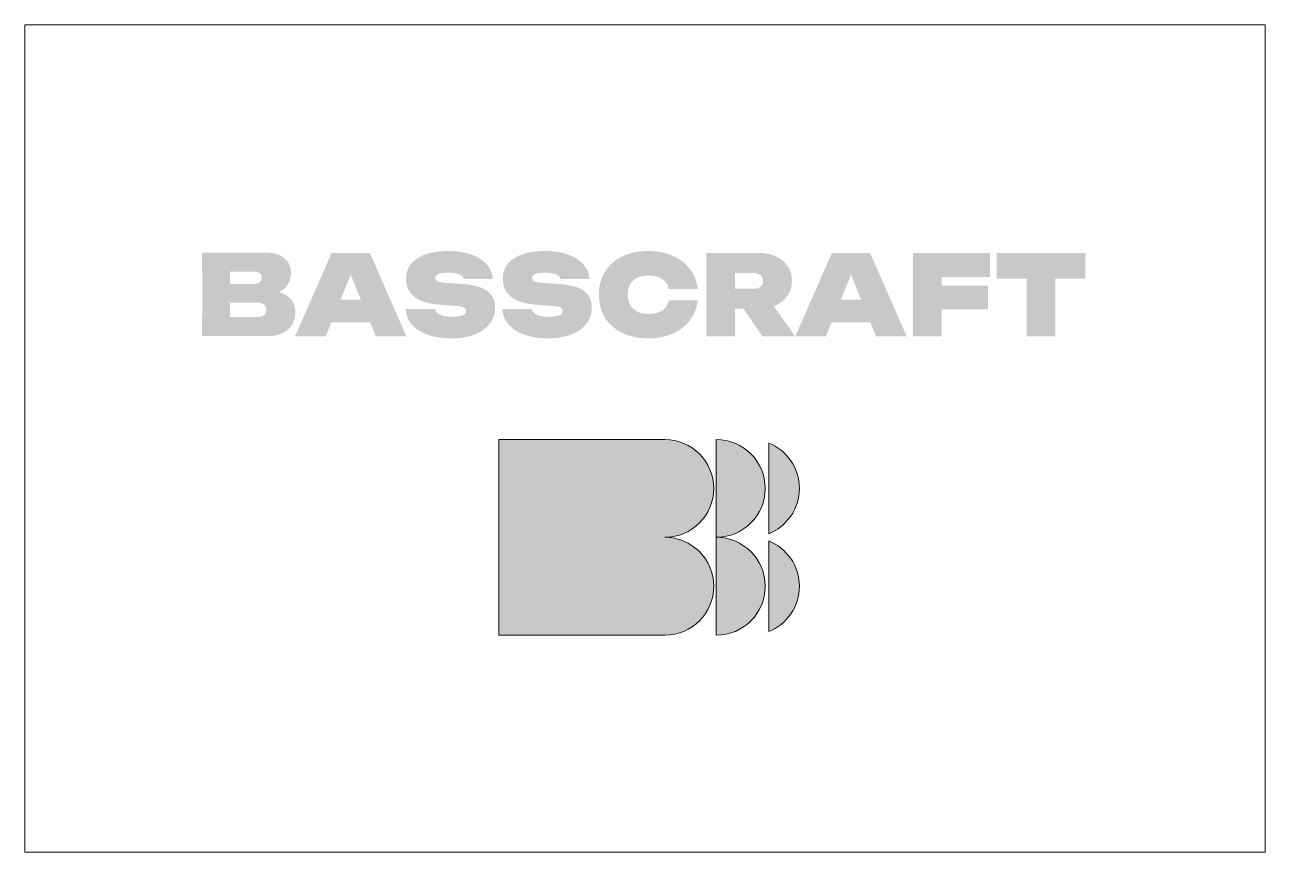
# Paper-space layout 'Layout1' of a CAD drawing. Header units: millimetres. Extents: x 0 to 254, y 0 to 169.
# The model-space entities are those that its viewports show. They can reach past a viewport. Long polylines and large blocks are cut down to what shows.
import ezdxf

# ---------------------------------------------------------------- set-up
doc = ezdxf.new("R2010")
doc.units = ezdxf.units.MM

msp = doc.modelspace()

# ---------------------------------------------------------------- hatches: boundary and pattern name
at = {"true_color": 0x000000, "transparency": 33554687}
h = msp.add_hatch(color=18, dxfattribs=at)
edge = h.paths.add_edge_path(flags=0)
edge.add_spline(control_points=[(826.72, 114.63), (827, 114.55), (827.26, 114.46), (827.5, 114.36), (828.36, 114), (829.01, 113.49), (829.44, 112.85), (829.88, 112.2), (830.09, 111.43), (830.09, 110.54), (830.09, 109.61), (829.88, 108.78), (829.47, 108.03), (829.05, 107.29), (828.42, 106.71), (827.57, 106.28), (826.72, 105.86), (825.65, 105.65), (824.38, 105.65), (824.38, 105.65), (810.97, 105.65), (810.97, 105.65), (810.97, 105.65), (811.08, 114.41), (811.08, 114.41), (811.08, 114.41), (810.97, 122.72), (810.97, 122.72), (810.97, 122.72), (824.13, 122.72), (824.13, 122.72), (825.71, 122.72), (826.95, 122.35), (827.84, 121.61), (828.74, 120.88), (829.19, 119.86), (829.19, 118.55), (829.19, 117.81), (829.02, 117.11), (828.69, 116.46), (828.35, 115.8), (827.81, 115.25), (827.06, 114.81), (826.96, 114.74), (826.84, 114.69), (826.72, 114.63)], knot_values=[0, 0, 0, 0, 1, 1, 1, 2, 2, 2, 3, 3, 3, 4, 4, 4, 5, 5, 5, 6, 6, 6, 7, 7, 7, 8, 8, 8, 9, 9, 9, 10, 10, 10, 11, 11, 11, 12, 12, 12, 13, 13, 13, 14, 14, 14, 15, 15, 15, 15], degree=3, periodic=1)
edge = h.paths.add_edge_path(flags=0)
edge.add_spline(control_points=[(816.74, 116.32), (816.74, 116.32), (821.83, 116.32), (821.83, 116.32), (822.23, 116.32), (822.56, 116.44), (822.82, 116.68), (823.09, 116.93), (823.22, 117.24), (823.22, 117.62), (823.22, 117.97), (823.1, 118.25), (822.86, 118.48), (822.62, 118.71), (822.27, 118.82), (821.83, 118.82), (821.83, 118.82), (816.72, 118.82), (816.72, 118.82), (816.72, 118.82), (816.74, 116.32), (816.74, 116.32)], knot_values=[0, 0, 0, 0, 1, 1, 1, 2, 2, 2, 3, 3, 3, 4, 4, 4, 5, 5, 5, 6, 6, 6, 7, 7, 7, 7], degree=3, periodic=1)
edge = h.paths.add_edge_path(flags=0)
edge.add_spline(control_points=[(816.72, 109.54), (816.72, 109.54), (822.51, 109.54), (822.51, 109.54), (823.01, 109.54), (823.41, 109.67), (823.7, 109.94), (823.99, 110.2), (824.13, 110.56), (824.13, 111.02), (824.13, 111.43), (823.99, 111.78), (823.71, 112.06), (823.43, 112.35), (823.01, 112.5), (822.47, 112.5), (822.47, 112.5), (816.74, 112.5), (816.74, 112.5), (816.74, 112.5), (816.72, 109.54), (816.72, 109.54)], knot_values=[0, 0, 0, 0, 1, 1, 1, 2, 2, 2, 3, 3, 3, 4, 4, 4, 5, 5, 5, 6, 6, 6, 7, 7, 7, 7], degree=3, periodic=1)
h = msp.add_hatch(color=18, dxfattribs=at)
h.paths.add_polyline_path([(837.47, 108.45), (836.3, 105.58), (830.04, 105.58), (837.53, 122.65), (845.36, 122.65), (852.85, 105.58), (846.59, 105.58), (845.42, 108.45)], flags=0)
h.paths.add_polyline_path([(843.52, 113.11), (841.44, 118.21), (839.37, 113.11)], flags=0)
h = msp.add_hatch(color=18, dxfattribs=at)
edge = h.paths.add_edge_path(flags=0)
edge.add_spline(control_points=[(852.71, 111.2), (852.71, 111.2), (858.67, 111.2), (858.67, 111.2), (858.73, 110.87), (858.91, 110.58), (859.2, 110.35), (859.49, 110.11), (859.88, 109.93), (860.38, 109.8), (860.88, 109.67), (861.48, 109.61), (862.18, 109.61), (863.09, 109.61), (863.8, 109.7), (864.31, 109.88), (864.82, 110.06), (865.07, 110.36), (865.07, 110.77), (865.07, 111.04), (864.93, 111.27), (864.64, 111.46), (864.35, 111.65), (863.76, 111.78), (862.86, 111.84), (862.86, 111.84), (860.04, 112.02), (860.04, 112.02), (857.48, 112.19), (855.62, 112.73), (854.49, 113.66), (853.35, 114.58), (852.78, 115.81), (852.78, 117.32), (852.78, 118.6), (853.14, 119.66), (853.87, 120.51), (854.6, 121.36), (855.62, 122), (856.93, 122.42), (858.25, 122.85), (859.78, 123.06), (861.54, 123.06), (863.26, 123.06), (864.78, 122.82), (866.11, 122.34), (867.43, 121.86), (868.49, 121.19), (869.27, 120.33), (870.05, 119.46), (870.48, 118.45), (870.56, 117.3), (870.56, 117.3), (864.59, 117.3), (864.59, 117.3), (864.55, 117.57), (864.4, 117.81), (864.15, 118.01), (863.9, 118.2), (863.54, 118.36), (863.09, 118.46), (862.63, 118.57), (862.08, 118.62), (861.43, 118.62), (860.59, 118.62), (859.94, 118.54), (859.46, 118.37), (858.98, 118.2), (858.74, 117.93), (858.74, 117.55), (858.74, 117.29), (858.88, 117.07), (859.16, 116.89), (859.44, 116.71), (859.99, 116.59), (860.79, 116.53), (860.79, 116.53), (863.98, 116.32), (863.98, 116.32), (865.65, 116.22), (867, 115.97), (868.03, 115.58), (869.06, 115.2), (869.82, 114.66), (870.29, 113.98), (870.77, 113.29), (871.01, 112.45), (871.01, 111.45), (871.01, 110.19), (870.64, 109.09), (869.9, 108.15), (869.15, 107.21), (868.11, 106.48), (866.77, 105.95), (865.42, 105.43), (863.86, 105.17), (862.07, 105.17), (860.21, 105.17), (858.59, 105.42), (857.19, 105.92), (855.8, 106.42), (854.71, 107.13), (853.93, 108.04), (853.15, 108.95), (852.74, 110), (852.71, 111.2)], knot_values=[0, 0, 0, 0, 1, 1, 1, 2, 2, 2, 3, 3, 3, 4, 4, 4, 5, 5, 5, 6, 6, 6, 7, 7, 7, 8, 8, 8, 9, 9, 9, 10, 10, 10, 11, 11, 11, 12, 12, 12, 13, 13, 13, 14, 14, 14, 15, 15, 15, 16, 16, 16, 17, 17, 17, 18, 18, 18, 19, 19, 19, 20, 20, 20, 21, 21, 21, 22, 22, 22, 23, 23, 23, 24, 24, 24, 25, 25, 25, 26, 26, 26, 27, 27, 27, 28, 28, 28, 29, 29, 29, 30, 30, 30, 31, 31, 31, 32, 32, 32, 33, 33, 33, 34, 34, 34, 35, 35, 35, 35], degree=3, periodic=1)
h = msp.add_hatch(color=18, dxfattribs=at)
edge = h.paths.add_edge_path(flags=0)
edge.add_spline(control_points=[(872.51, 111.2), (872.51, 111.2), (878.48, 111.2), (878.48, 111.2), (878.54, 110.87), (878.71, 110.58), (879, 110.35), (879.29, 110.11), (879.68, 109.93), (880.18, 109.8), (880.68, 109.67), (881.28, 109.61), (881.98, 109.61), (882.89, 109.61), (883.6, 109.7), (884.11, 109.88), (884.62, 110.06), (884.87, 110.36), (884.87, 110.77), (884.87, 111.04), (884.73, 111.27), (884.44, 111.46), (884.15, 111.65), (883.56, 111.78), (882.66, 111.84), (882.66, 111.84), (879.84, 112.02), (879.84, 112.02), (877.28, 112.19), (875.43, 112.73), (874.29, 113.66), (873.15, 114.58), (872.58, 115.81), (872.58, 117.32), (872.58, 118.6), (872.95, 119.66), (873.67, 120.51), (874.4, 121.36), (875.42, 122), (876.73, 122.42), (878.05, 122.85), (879.58, 123.06), (881.34, 123.06), (883.06, 123.06), (884.58, 122.82), (885.91, 122.34), (887.23, 121.86), (888.29, 121.19), (889.07, 120.33), (889.85, 119.46), (890.28, 118.45), (890.36, 117.3), (890.36, 117.3), (884.39, 117.3), (884.39, 117.3), (884.35, 117.57), (884.2, 117.81), (883.95, 118.01), (883.7, 118.2), (883.35, 118.36), (882.89, 118.46), (882.44, 118.57), (881.88, 118.62), (881.23, 118.62), (880.4, 118.62), (879.74, 118.54), (879.26, 118.37), (878.78, 118.2), (878.54, 117.93), (878.54, 117.55), (878.54, 117.29), (878.68, 117.07), (878.97, 116.89), (879.25, 116.71), (879.79, 116.59), (880.59, 116.53), (880.59, 116.53), (883.78, 116.32), (883.78, 116.32), (885.45, 116.22), (886.8, 115.97), (887.83, 115.58), (888.86, 115.2), (889.62, 114.66), (890.1, 113.98), (890.57, 113.29), (890.81, 112.45), (890.81, 111.45), (890.81, 110.19), (890.44, 109.09), (889.7, 108.15), (888.95, 107.21), (887.91, 106.48), (886.57, 105.95), (885.22, 105.43), (883.66, 105.17), (881.87, 105.17), (880.02, 105.17), (878.39, 105.42), (877, 105.92), (875.6, 106.42), (874.51, 107.13), (873.73, 108.04), (872.95, 108.95), (872.54, 110), (872.51, 111.2)], knot_values=[0, 0, 0, 0, 1, 1, 1, 2, 2, 2, 3, 3, 3, 4, 4, 4, 5, 5, 5, 6, 6, 6, 7, 7, 7, 8, 8, 8, 9, 9, 9, 10, 10, 10, 11, 11, 11, 12, 12, 12, 13, 13, 13, 14, 14, 14, 15, 15, 15, 16, 16, 16, 17, 17, 17, 18, 18, 18, 19, 19, 19, 20, 20, 20, 21, 21, 21, 22, 22, 22, 23, 23, 23, 24, 24, 24, 25, 25, 25, 26, 26, 26, 27, 27, 27, 28, 28, 28, 29, 29, 29, 30, 30, 30, 31, 31, 31, 32, 32, 32, 33, 33, 33, 34, 34, 34, 35, 35, 35, 35], degree=3, periodic=1)
h = msp.add_hatch(color=18, dxfattribs=at)
edge = h.paths.add_edge_path(flags=0)
edge.add_spline(control_points=[(912.5, 112.98), (912.32, 111.41), (911.79, 110.05), (910.9, 108.88), (910.01, 107.71), (908.84, 106.8), (907.38, 106.15), (905.93, 105.5), (904.26, 105.17), (902.37, 105.17), (900.34, 105.17), (898.57, 105.54), (897.05, 106.28), (895.53, 107.03), (894.35, 108.07), (893.51, 109.41), (892.67, 110.76), (892.25, 112.32), (892.25, 114.11), (892.25, 115.9), (892.67, 117.47), (893.51, 118.81), (894.35, 120.16), (895.53, 121.2), (897.05, 121.94), (898.57, 122.69), (900.34, 123.06), (902.37, 123.06), (904.26, 123.06), (905.93, 122.73), (907.38, 122.08), (908.84, 121.43), (910.01, 120.52), (910.9, 119.35), (911.79, 118.18), (912.32, 116.82), (912.5, 115.25), (912.5, 115.25), (906.61, 115.25), (906.61, 115.25), (906.47, 115.84), (906.22, 116.35), (905.86, 116.77), (905.49, 117.18), (905.02, 117.5), (904.43, 117.72), (903.85, 117.94), (903.16, 118.05), (902.37, 118.05), (901.49, 118.05), (900.74, 117.9), (900.11, 117.59), (899.48, 117.27), (899, 116.82), (898.66, 116.23), (898.33, 115.64), (898.16, 114.93), (898.16, 114.11), (898.16, 113.29), (898.33, 112.59), (898.66, 112.01), (899, 111.42), (899.48, 110.97), (900.11, 110.65), (900.74, 110.34), (901.49, 110.18), (902.37, 110.18), (903.16, 110.18), (903.85, 110.28), (904.43, 110.48), (905.02, 110.69), (905.49, 111), (905.86, 111.42), (906.22, 111.83), (906.47, 112.35), (906.61, 112.98), (906.61, 112.98), (912.5, 112.98), (912.5, 112.98)], knot_values=[0, 0, 0, 0, 1, 1, 1, 2, 2, 2, 3, 3, 3, 4, 4, 4, 5, 5, 5, 6, 6, 6, 7, 7, 7, 8, 8, 8, 9, 9, 9, 10, 10, 10, 11, 11, 11, 12, 12, 12, 13, 13, 13, 14, 14, 14, 15, 15, 15, 16, 16, 16, 17, 17, 17, 18, 18, 18, 19, 19, 19, 20, 20, 20, 21, 21, 21, 22, 22, 22, 23, 23, 23, 24, 24, 24, 25, 25, 25, 26, 26, 26, 26], degree=3, periodic=1)
h = msp.add_hatch(color=18, dxfattribs=at)
edge = h.paths.add_edge_path(flags=0)
edge.add_spline(control_points=[(920.12, 111.27), (920.12, 111.27), (920.12, 105.58), (920.12, 105.58), (920.12, 105.58), (914.25, 105.58), (914.25, 105.58), (914.25, 105.58), (914.25, 122.65), (914.25, 122.65), (914.25, 122.65), (924.95, 122.65), (924.95, 122.65), (926.31, 122.65), (927.51, 122.41), (928.53, 121.93), (929.56, 121.45), (930.35, 120.79), (930.92, 119.94), (931.49, 119.09), (931.78, 118.09), (931.78, 116.94), (931.78, 115.81), (931.49, 114.82), (930.92, 113.97), (930.35, 113.11), (929.56, 112.45), (928.53, 111.97), (928.38, 111.9), (928.22, 111.84), (928.06, 111.78), (928.06, 111.78), (932.46, 105.58), (932.46, 105.58), (932.46, 105.58), (925.75, 105.58), (925.75, 105.58), (925.75, 105.58), (921.87, 111.27), (921.87, 111.27), (921.87, 111.27), (920.12, 111.27), (920.12, 111.27)], knot_values=[0, 0, 0, 0, 1, 1, 1, 2, 2, 2, 3, 3, 3, 4, 4, 4, 5, 5, 5, 6, 6, 6, 7, 7, 7, 8, 8, 8, 9, 9, 9, 10, 10, 10, 11, 11, 11, 12, 12, 12, 13, 13, 13, 14, 14, 14, 14], degree=3, periodic=1)
edge = h.paths.add_edge_path(flags=0)
edge.add_spline(control_points=[(920.12, 115.34), (920.12, 115.34), (924.04, 115.34), (924.04, 115.34), (924.62, 115.34), (925.06, 115.48), (925.38, 115.75), (925.7, 116.03), (925.86, 116.42), (925.86, 116.94), (925.86, 117.45), (925.7, 117.85), (925.38, 118.12), (925.06, 118.39), (924.62, 118.53), (924.04, 118.53), (924.04, 118.53), (920.12, 118.53), (920.12, 118.53), (920.12, 118.53), (920.12, 115.34), (920.12, 115.34)], knot_values=[0, 0, 0, 0, 1, 1, 1, 2, 2, 2, 3, 3, 3, 4, 4, 4, 5, 5, 5, 6, 6, 6, 7, 7, 7, 7], degree=3, periodic=1)
h = msp.add_hatch(color=18, dxfattribs=at)
h.paths.add_polyline_path([(939.91, 108.45), (938.74, 105.58), (932.48, 105.58), (939.97, 122.65), (947.8, 122.65), (955.29, 105.58), (949.03, 105.58), (947.86, 108.45)], flags=0)
h.paths.add_polyline_path([(945.96, 113.11), (943.89, 118.21), (941.81, 113.11)], flags=0)
for points in [[(962.46, 111.09), (962.46, 105.58), (956.59, 105.58), (956.59, 122.65), (972.38, 122.65), (972.38, 117.76), (962.46, 117.76), (962.46, 115.98), (971.93, 115.98), (971.93, 111.09)], [(979.85, 117.41), (973.7, 117.41), (973.7, 122.65), (991.87, 122.65), (991.87, 117.41), (985.72, 117.41), (985.72, 105.58), (979.85, 105.58)]]:
    msp.add_hatch(color=18, dxfattribs=at).paths.add_polyline_path(points, flags=0)
h = msp.add_hatch(color=18, dxfattribs=at)
edge = h.paths.add_edge_path(flags=0)
edge.add_spline(control_points=[(905.77, 44.39), (905.77, 44.39), (871.78, 44.39), (871.78, 44.39), (871.78, 44.39), (871.78, 84.46), (871.78, 84.46), (871.78, 84.46), (905.77, 84.46), (905.77, 84.46), (911.3, 84.46), (915.78, 79.97), (915.78, 74.44), (915.78, 68.92), (911.3, 64.43), (905.77, 64.43), (911.3, 64.43), (915.78, 59.94), (915.78, 54.41), (915.78, 48.88), (911.3, 44.39), (905.77, 44.39)], knot_values=[0, 0, 0, 0, 1, 1, 1, 2, 2, 2, 3, 3, 3, 4, 4, 4, 5, 5, 5, 6, 6, 6, 7, 7, 7, 7], degree=3, periodic=1)
edge = h.paths.add_edge_path(flags=0)
edge.add_spline(control_points=[(927.04, 83.73), (930.71, 82.25), (933.31, 78.65), (933.31, 74.44), (933.31, 70.24), (930.71, 66.64), (927.04, 65.15), (927.04, 65.15), (927.04, 83.73), (927.04, 83.73)], knot_values=[0, 0, 0, 0, 1, 1, 1, 2, 2, 2, 3, 3, 3, 3], degree=3, periodic=1)
edge = h.paths.add_edge_path(flags=0)
edge.add_spline(control_points=[(927.04, 63.7), (930.71, 62.22), (933.31, 58.61), (933.31, 54.41), (933.31, 50.21), (930.71, 46.6), (927.04, 45.12), (927.04, 45.12), (927.04, 63.7), (927.04, 63.7)], knot_values=[0, 0, 0, 0, 1, 1, 1, 2, 2, 2, 3, 3, 3, 3], degree=3, periodic=1)
edge = h.paths.add_edge_path(flags=0)
edge.add_spline(control_points=[(916.3, 64.43), (921.83, 64.43), (926.32, 59.94), (926.32, 54.41), (926.32, 48.88), (921.83, 44.39), (916.3, 44.39), (916.3, 44.39), (916.3, 64.43), (916.3, 64.43)], knot_values=[0, 0, 0, 0, 1, 1, 1, 2, 2, 2, 3, 3, 3, 3], degree=3, periodic=1)
edge = h.paths.add_edge_path(flags=0)
edge.add_spline(control_points=[(916.3, 64.43), (916.3, 64.43), (916.3, 84.46), (916.3, 84.46), (921.83, 84.46), (926.32, 79.97), (926.32, 74.44), (926.32, 68.92), (921.83, 64.43), (916.3, 64.43)], knot_values=[0, 0, 0, 0, 1, 1, 1, 2, 2, 2, 3, 3, 3, 3], degree=3, periodic=1)

# ---------------------------------------------------------------- linework, layer by layer
at = {"color": 18, "linetype": 'Continuous', "lineweight": 5, "true_color": 0x000000}
for points, knots in [([(905.77, 44.39), (905.77, 44.39), (871.78, 44.39), (871.78, 44.39), (871.78, 44.39), (871.78, 84.46), (871.78, 84.46), (871.78, 84.46), (905.77, 84.46), (905.77, 84.46), (911.3, 84.46), (915.78, 79.97), (915.78, 74.44), (915.78, 68.92), (911.3, 64.43), (905.77, 64.43), (911.3, 64.43), (915.78, 59.94), (915.78, 54.41), (915.78, 48.88), (911.3, 44.39), (905.77, 44.39)], [0, 0, 0, 0, 1, 1, 1, 2, 2, 2, 3, 3, 3, 4, 4, 4, 5, 5, 5, 6, 6, 6, 7, 7, 7, 7]), ([(916.3, 64.43), (916.3, 64.43), (916.3, 84.46), (916.3, 84.46), (921.83, 84.46), (926.32, 79.97), (926.32, 74.44), (926.32, 68.92), (921.83, 64.43), (916.3, 64.43)], [0, 0, 0, 0, 1, 1, 1, 2, 2, 2, 3, 3, 3, 3]), ([(927.04, 83.73), (930.71, 82.25), (933.31, 78.65), (933.31, 74.44), (933.31, 70.24), (930.71, 66.64), (927.04, 65.15), (927.04, 65.15), (927.04, 83.73), (927.04, 83.73)], [0, 0, 0, 0, 1, 1, 1, 2, 2, 2, 3, 3, 3, 3]), ([(916.3, 64.43), (921.83, 64.43), (926.32, 59.94), (926.32, 54.41), (926.32, 48.88), (921.83, 44.39), (916.3, 44.39), (916.3, 44.39), (916.3, 64.43), (916.3, 64.43)], [0, 0, 0, 0, 1, 1, 1, 2, 2, 2, 3, 3, 3, 3]), ([(927.04, 63.7), (930.71, 62.22), (933.31, 58.61), (933.31, 54.41), (933.31, 50.21), (930.71, 46.6), (927.04, 45.12), (927.04, 45.12), (927.04, 63.7), (927.04, 63.7)], [0, 0, 0, 0, 1, 1, 1, 2, 2, 2, 3, 3, 3, 3])]:
    msp.add_open_spline(points, degree=3, knots=knots, dxfattribs=at)

psp = doc.layouts.get("Layout1")

# ---------------------------------------------------------------- viewports
at = {"layer": '0'}
psp.add_viewport(center=(127, 84.709), size=(254, 169.418), view_center_point=(901.7, 84.665), view_height=169.418, dxfattribs=at)

doc.saveas('drawing.dxf')
